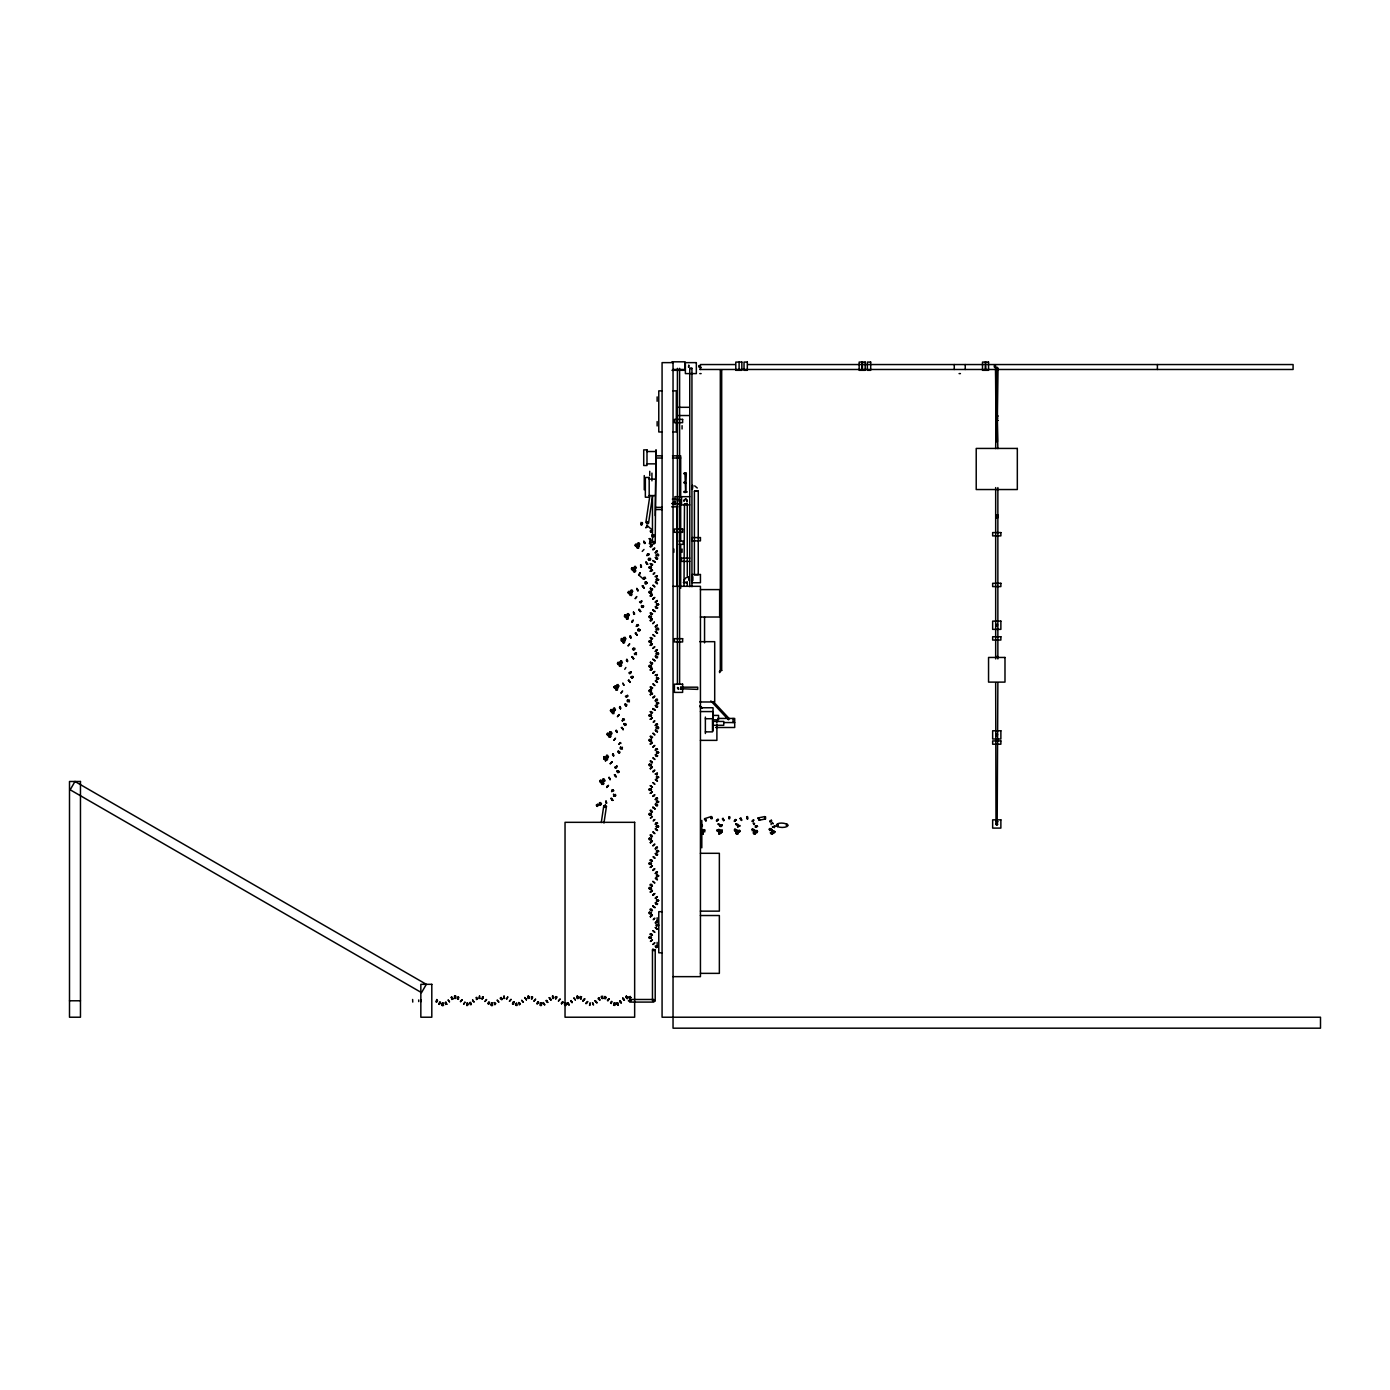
<?xml version="1.0" encoding="UTF-8"?>
<svg xmlns="http://www.w3.org/2000/svg" width="1390" height="1390" viewBox="0 0 1390 1390"><rect width="100%" height="100%" fill="white"/><g stroke="black" fill="none" stroke-linecap="round" stroke-linejoin="round"><path stroke-width="1.5" d="M600.81 802.655L599.577 802.655L600.289 804.966M600.845 804.966L600.306 802.673M606.7 803.298L605.866 801.074M604.303 779.026L603.069 779.026L603.764 781.354M603.069 779.026L603.26 781.354L604.494 781.354L604.337 780.19M609.063 777.392L610.175 779.686L608.942 777.462M607.778 755.413L606.544 755.413L607.239 757.724M606.544 755.413L606.735 757.741L607.969 757.741L607.274 755.43M613.65 756.073L613.668 754.926M575.356 1000.018L573.809 997.829L575.251 999.827M611.27 731.783L610.019 731.783L610.714 734.111M610.019 731.783L610.21 734.111L611.461 734.111L611.322 732.947M617.125 732.461L617.143 731.314C614.189 728.047 618.567 735.605 616.274 730.236M613.668 708.188L614.189 710.481M614.745 708.17L612.973 709.334L613.685 710.499L614.936 710.499L614.241 708.188M620.583 708.848L620.618 707.684M617.143 684.558L617.664 686.869M618.237 684.54L616.448 685.704L618.428 686.869L618.289 685.704M624.058 685.218L622.842 682.994M610.575 1002.433L611.305 1003.51L611.374 1001.373M627.533 661.605L627.568 660.459M624.11 637.315L624.631 639.626M625.205 637.298L623.415 638.462L625.378 639.626L625.274 638.462M631.008 637.993L630.487 635.699L629.844 636.846C632.624 640.234 628.35 632.624 630.747 637.923M627.585 613.702L628.106 615.996M628.714 615.996L628.193 613.702M633.353 612.069L633.875 614.38L634.518 613.233M684.332 473.486L686.33 473.486L684.94 473.486L686.312 473.486L685.635 492.599L684.957 473.486L686.33 473.486L684.21 473.486M631.06 590.072L631.581 592.383M632.189 592.383L632.241 591.219M636.828 588.457L638.027 590.698L637.072 588.526M637.941 590.767L636.742 588.526L637.697 590.698M634.552 566.442L635.056 568.753M635.682 568.753L635.161 566.442M641.468 565.991L640.807 567.137L640.912 564.844M638.027 542.83L638.531 545.141M639.157 545.141L639.226 543.976M644.891 543.525L644.943 542.378C641.971 539.094 646.228 546.704 644.022 541.301M437.607 1000.783L436.79 999.775L435.817 1001.79L436.686 1001.79M650.277 544.168L650.277 541.422L650.312 542.795M680.805 688.71L697.711 689.388L697.711 687.181L680.7 687.181L680.666 689.301L680.753 687.268M601.94 783.334L603.277 784.481L604.024 783.334L602.131 782.205M605.484 759.722L605.397 760.764L607.082 758.679L607.552 759.722L605.484 760.869L605.849 757.845M611.982 761.789L610.245 763.736L612.034 761.911L611.444 762.832M609.029 736.109L610.332 737.239L611.096 736.109L609.202 734.962M610.61 735.067L609.671 737.152M613.841 740.279L615.527 738.177L614.102 740.14M612.573 712.497L613.876 713.626L614.067 711.35M619.071 714.564L617.386 716.667L619.123 714.703M675.21 502.172L675.766 503.927M688.554 367.273L688.762 365.101L688.658 367.29M699.014 366.873L699.135 365.518L699.066 366.873L701.133 367.568L699.761 367.638M692.689 485.457L692.307 489.245L692.498 485.44M994.684 365.101L994.458 367.273L994.58 365.101M616.274 687.737L617.681 687.841L616.743 689.927M620.93 693.054L622.616 690.969L621.191 692.915M501.79 999.671L501.912 998.559M620.496 664.229L621.695 665.271L620.93 666.401L619.645 665.271M621.226 664.229L620.27 666.314M604.928 807.069L605.293 804.741L604.928 807.451M628.037 645.846L629.705 643.761L628.297 645.707M626.734 618.046L628.002 619.176L628.211 616.899M631.703 621.191L632.294 622.234L633.249 620.149M630.434 593.287L631.703 594.416L630.157 595.459L631.112 593.374M635.126 598.638L636.811 596.553L635.404 598.499M633.979 569.674L635.838 570.803L635.074 571.95L633.823 570.803M640.356 572.941L638.67 575.026M477.413 998.437L476.405 999.566L476.718 997.308M642.215 551.413L643.987 549.484M675.175 504.031L674.828 502.242L673.385 503.666L673.976 502.242L674.671 504.031M684.297 492.547L684.297 491.278M601.279 822.533L603.764 805.87M649.895 495.448L645.864 522.536L647.462 523.144L648.557 523.005L652.588 495.917M603.972 823.002L606.457 806.339L604.111 805.731M451.385 997.186L451.872 999.462L452.914 998.333M445.061 1003.337L446.138 1002.19L445.721 1004.484M604.355 998.663L605.414 996.63L605.884 997.638M684.957 491.904L686.312 491.904M995.535 366.891L996.074 441.586L997.447 441.586L997.447 367.568L996.074 367.568M469.559 1003.441L470.671 1002.277L471.071 1004.605M648.609 560.153L648.574 558.346L649.738 558.346L650.694 559.301L649.339 560.257M641.363 606.509L641.572 605.553L643.692 606.509L642.319 607.447M717.066 820.152C716.458 823.801 719.186 816.451 717.066 820.152L718.526 819.492L716.319 820.812M637.836 630.104L638.062 629.149L640.303 630.104L638.08 630.956M777.827 826.286L776.454 826.286C775.325 821.421 787.418 822.915 788.165 825.347C787.279 828.145 777.219 828.145 776.315 825.347L778.07 824.531L777.583 826.65M786.236 825.347L786.896 824.044M582.897 1000.887L584.651 998.889L582.897 1000.887L583.609 999.897M634.327 653.7L635.734 652.761L636.464 654.655M624.649 704.921L624.875 703.966L627.012 704.921L625.604 705.859M617.681 752.129L617.924 751.191L620.062 752.129L618.637 753.085M544.533 1004.901L543.386 1002.538M556.817 997.794L555.861 996.613L555.635 998.976L556.764 996.613M558.38 1001.026L559.927 999.132M535.654 999.202L534.142 1001.095M592.435 1002.694L593.495 1005.057L592.748 1002.868M617.977 1005.126L617.872 1002.763L616.604 1002.92M649.304 566.668L649.321 568.267L651.25 568.267L651.232 566.668M650.398 563.628L651.093 565.226L652.64 564.427L650.294 563.628L651.927 565.209M646.628 521.58L646.784 523.943L647.792 523.943L647.636 521.58M649.304 591.341L649.321 592.939L651.25 592.939L651.232 591.341M650.398 588.3L651.093 589.899L652.64 589.099L650.294 588.3L651.927 589.881M649.304 616.013L649.321 617.612L651.25 617.612L651.232 616.013M650.398 612.973L651.076 614.571L652.622 613.772M649.304 640.686L649.321 642.284L651.25 642.284L651.232 640.686M650.398 637.645L651.076 639.244L652.622 638.444M649.304 665.358L649.321 666.957L651.25 666.957L651.232 665.358M650.381 662.318L651.076 663.916L652.622 663.117L650.277 662.318L651.91 663.899M509.348 1001.304L510.842 999.41M649.304 690.031L649.321 691.629L651.25 691.629L651.232 690.031M650.381 686.99L651.076 688.589L652.622 687.789L650.277 686.99L651.91 688.571M649.304 714.703L649.321 716.302L651.25 716.302L651.232 714.703M650.381 711.663L651.059 713.261L652.622 712.462M649.304 739.376L649.321 740.974L651.25 740.974L651.232 739.376M650.381 736.335L651.059 737.934L652.622 737.134M655.385 927.564L657.453 929.128L655.281 927.564M658.391 926.001L658.391 924.454L656.428 924.454L656.428 926.001M649.304 764.048L649.321 765.647L651.25 765.647L651.232 764.048M650.381 761.008L652.431 762.589L650.798 761.008M652.327 762.606L650.259 761.008L651.893 762.589M655.385 902.892L656.08 904.438L657.626 903.674L655.281 902.892L656.949 904.456M649.304 788.721L649.321 790.319L651.25 790.319L651.232 788.721M650.381 785.68L652.431 787.261L650.798 785.68M652.31 787.279L650.259 785.68L651.893 787.261M656.949 879.783L656.653 878.219L655.281 878.219L655.872 879.001M650.381 810.353L651.041 811.951L652.431 811.934L651.875 811.152M649.304 813.393L649.321 814.992L651.25 814.992L651.25 813.393M655.402 853.547L656.097 855.093L657.644 854.329L655.298 853.547L656.949 855.111M649.304 838.066L649.321 839.664L651.25 839.664L651.25 838.066M650.364 835.025L651.041 836.624L652.414 836.606L651.875 835.824M655.402 828.874L657.47 830.438L655.298 828.874M658.391 827.293L658.391 825.747L656.428 825.747L656.428 827.293M655.402 804.202L656.097 805.748L657.644 804.984L655.298 804.202L656.949 805.766M652.31 861.296L651.632 859.698L650.068 860.497L652.414 861.279L650.798 859.698M649.304 862.738L649.321 864.337L651.25 864.337L651.25 862.738M655.42 754.857L656.097 756.403L657.661 755.639L655.298 754.857L656.966 756.421M656.949 781.093L656.671 779.529L655.298 779.529L655.872 780.311M652.292 885.969L651.632 884.37L650.068 885.169L652.414 885.951L650.798 884.37M649.321 887.411L649.321 889.009L651.25 889.009L651.25 887.411M655.42 730.184L657.47 731.748L655.298 730.184M658.374 728.603L658.391 727.057L656.428 727.057L656.41 728.603M651.632 909.043L650.068 909.842L652.414 910.624L651.875 909.842M649.321 912.083L649.321 913.682L651.25 913.682L651.25 912.083M655.42 705.512L656.097 707.058L657.661 706.294L655.316 705.512L656.966 707.076M649.321 936.756L649.321 938.354L651.25 938.354L651.25 936.756M651.632 933.715L650.051 934.514L652.414 935.296L651.875 934.514M656.966 682.403L656.688 680.839L655.316 680.839L655.872 681.621M655.437 656.167L656.097 657.713L657.678 656.949L655.316 656.167L656.966 657.731M658.374 654.586L658.391 653.039L656.428 653.039L656.41 654.586M655.437 631.494L657.487 633.058L655.316 631.494M658.374 629.913L658.391 628.367L656.428 628.367L656.41 629.913M655.437 606.822L656.115 608.368L657.678 607.604L655.316 606.822L656.966 608.386M658.686 579.804L656.41 580.568L656.428 579.022L658.651 579.804L657.713 579.022M656.966 583.713L656.706 582.149L655.316 582.149L655.889 582.931M655.437 557.477L656.115 559.023L657.696 558.259L655.333 557.477L656.966 559.041M658.374 555.896L658.408 554.349L656.445 554.349L656.41 555.896M483.199 998.072L482.434 996.908L482.069 999.236L483.32 996.908M484.849 1001.443L486.309 999.566M630.139 998.767L630.209 996.387L629.236 998.767M754.092 830.403L752.042 829.205L752.824 830.403M412.761 1002.086L412.621 999.48M418.72 1001.582L418.72 999.966M421.187 1001.582L421.187 999.966M602.548 998.541L602.669 996.178L601.245 997.36L602.947 998.437L601.366 996.283L602.165 998.437M599.577 802.655L599.768 804.984L601.54 803.82M598.743 805.088L596.988 806.252L596.275 805.088L598.03 803.924M604.494 781.354L605.015 780.19M605.762 757.845L603.781 758.992L603.955 756.716M607.969 757.741L608.507 756.577M609.289 734.233L608.75 735.397L606.718 734.233L608.785 733.086M611.461 734.111L611.982 732.947M612.799 710.603L612.26 711.767L610.227 710.603L612.295 709.473M614.936 710.499L615.475 709.334M577.284 996.144L577.111 998.506L578.431 998.42M618.428 686.869L618.95 685.704M619.315 662.231L617.299 663.36L619.28 664.524L619.87 663.36L619.28 664.524M622.442 662.092L620.652 663.256L619.923 662.092L621.712 660.928M625.378 639.626L625.917 638.462M629.409 614.849L627.602 616.013L627.429 613.685L628.68 613.685M630.348 592.505L629.809 593.669L627.776 592.505L629.844 591.358M632.884 591.219L631.095 592.383L630.365 591.219L632.172 590.055M636.377 567.606L634.57 568.771L633.84 567.606L635.664 566.442M636.863 544.133L634.848 545.262L636.828 546.426L637.367 545.262L636.655 546.392M639.869 543.976L638.045 545.141L637.332 543.976L639.139 542.812M552.803 996.109L552.577 998.472L553.95 997.29L552.386 996.178L553.081 998.385M553.481 998.472L553.203 996.178M684.262 474.164L684.297 472.843M684.262 482.017L684.262 483.373M692.846 576.711L692.846 580.551M528.322 996.091L528.044 998.437L529.468 997.256L527.905 996.144L528.548 998.368M528.947 998.437L528.721 996.144M720.698 829.917L720.124 831.064L722.209 832.193L722.018 829.917M721.028 833.01L719.151 834.139L718.96 831.863L721.028 833.01L718.925 834.104L719.169 831.915M755.552 830.369L755.691 832.697L756.994 832.697L756.855 830.369M755.726 832.923L755.152 834.087L753.085 832.923L755.204 831.88L754.961 833.965M503.858 996.074L503.528 998.402L504.848 998.368M683.88 580.273L686 577.684M479.376 996.057L478.994 998.385L480.332 998.368M460.333 1001.565L462.158 999.688L460.733 1001.565M454.895 996.057L454.478 998.368L455.798 998.368L455.295 996.074M455.347 998.368L455.764 996.057L454.443 996.074L454.947 998.368M486.656 999.566L485.197 1001.408M467.214 1003.198L466.675 1005.474L468.256 1004.344L466.727 1003.18L467.127 1005.491M467.544 1005.474L467.613 1003.18M646.75 525.733L647.306 526.775L645.759 527.818L647.149 525.872M646.993 526.775L647.532 525.872L652.379 530.181L651.823 531.936L650.155 531.084L652.379 530.181L650.902 531.988M650.52 531.988L651.997 530.181M646.993 555.583L648.47 553.776L649.199 554.68L646.993 555.531L647.549 553.828L648.852 553.828L648.296 554.68M644.943 577.371L643.466 579.178L638.583 574.887L640.06 573.08M639.869 573.983L639.643 572.941M645.308 577.371L643.831 579.178M636.377 626.334L636.968 624.631L638.583 625.483L636.377 626.334L637.871 624.579M638.218 624.579L636.742 626.386M491.261 1003.163L492.581 1003.198L492.494 1005.491L491.174 1005.456L491.747 1003.198M492.008 1005.456L492.147 1003.163M629.322 673.594L630.817 671.77M631.182 671.822L630.574 673.524L628.975 672.673L631.182 671.822L629.67 673.594M622.268 720.784L623.745 718.96M624.075 718.96L622.581 720.784M511.155 999.41L509.678 1001.234M619.054 744.397L620.218 742.573L620.896 743.476M610.245 763.736L611.722 761.911M615.197 767.992L616.691 766.168M617.056 766.238L614.832 767.072L616.395 767.923L617.056 766.238L615.509 767.992M607.882 786.427L608.472 785.524L606.996 787.348M652.223 545.036L651.597 546.635L650.19 546.635L651.788 545.054M652.674 549.693C656.514 545.627 652.64 551.343 653.3 548.911M516.489 1005.422L516.281 1003.198M650.312 571.307L650.954 569.709L652.553 570.508L650.19 571.307L652.362 569.726L650.763 571.307M654.846 572.802C651.145 576.78 654.76 571.221 654.343 573.584M652.24 594.381L651.597 595.98L650.19 595.98L651.806 594.399M652.692 599.038C656.514 594.99 652.657 600.689 653.3 598.256M652.24 619.054L651.597 620.652L650.19 620.652L651.806 619.071M600.445 780.329L599.698 781.475L601.731 782.639L602.252 781.475L601.592 782.605M652.24 643.726L651.597 645.325L650.19 645.325L651.806 643.744M610.975 709.473L611.009 711.767M652.692 648.383L654.377 646.819M612.104 711.75L612.851 710.603M607.465 733.086L607.5 735.397M652.24 668.399L651.615 669.997L650.207 669.997L651.806 668.416M608.594 735.362L609.359 734.233M652.709 673.055C656.514 669.007 652.692 674.706 653.3 672.274M621.521 638.601L621.313 640.877L623.328 639.747L622.633 640.877M617.994 662.231L618.029 664.524M615.614 688.12L616.361 686.99L615.77 688.154L613.737 686.99L615.579 685.826M650.329 694.67L650.972 693.071L652.57 693.871L650.207 694.67L652.379 693.089L650.763 694.67M652.709 697.728C656.514 693.68 652.692 699.379 653.317 696.946M628.541 591.358L628.541 593.669M629.635 593.634L630.4 592.505M625.031 614.988L624.266 616.118L626.299 617.282L626.838 616.118L626.125 617.264M652.257 717.744L650.207 719.342L651.823 717.761M654.36 721.619C654.777 719.221 651.232 724.868 654.881 720.837M635.56 544.133L635.56 546.426M632.05 567.745L631.286 568.875L633.319 570.039L633.857 568.875L633.145 570.022M652.257 742.416L650.207 744.015L651.823 742.434M652.727 747.073L654.395 745.509M652.257 767.089L650.207 768.687L651.823 767.106M652.727 771.745C656.514 767.697 652.709 773.379 653.317 770.964M652.257 791.761L650.225 793.36L651.841 791.779M652.727 796.418C656.514 792.37 652.727 798.051 653.317 795.636M650.346 818.032L652.397 816.451L650.781 818.032M654.377 820.308C654.794 817.911 651.232 823.558 654.899 819.527M652.275 841.106L650.225 842.705L651.841 841.124M652.744 845.763L654.412 844.199M540.814 1003.18L540.137 1005.387L541.457 1005.456L541.214 1003.111M540.953 1005.387L541.631 1003.18L540.31 1003.111L540.571 1005.456M652.275 865.779L650.225 867.377L651.841 865.796M654.916 868.872L652.744 870.435L654.412 868.872M652.275 890.451L650.225 892.05L651.858 890.469M652.744 895.108C656.532 891.077 652.744 896.741 653.335 894.326M652.275 915.124L650.242 916.722L651.858 915.141M654.377 918.998C654.829 916.601 651.232 922.248 654.916 918.217M650.364 941.395L652.414 939.814L650.781 941.395M652.761 944.453L654.429 942.889M533.882 1001.095L535.393 999.271M702.906 834.122L703.132 831.915M565.435 1005.352L566.164 1003.163L564.844 1003.076M589.899 1005.3L589.899 1003.128M560.135 999.132L558.606 1000.939M736.526 831.898L736.283 834.052L737.603 834.052L737.551 831.307L739.445 830.16L740.175 831.307L738.298 832.454M702.263 825.834L701.915 824.478M655.385 922.873L657.435 921.309L655.785 922.873M654.933 942.889L653.265 944.453M656.862 946.764L657.453 945.982L655.785 947.546M654.916 893.544L653.248 895.108M655.368 898.201L657.435 896.637L655.767 898.201M614.432 1003.111L613.598 1005.248L614.901 1005.37L614.814 1002.989M614.38 1005.248L615.214 1003.111L613.894 1002.989L613.998 1005.37M654.899 844.199L653.231 845.763M656.845 848.074L657.435 847.292L656.08 847.309L655.368 848.856M655.263 873.528L656.931 871.964M656.845 872.746L657.435 871.964L656.08 871.982L655.368 873.528M654.899 794.854L653.231 796.418M655.35 799.511L656.063 797.964L657.609 798.729L655.263 799.511L656.931 797.947M657.418 797.947L655.75 799.511M655.368 824.183L656.08 822.637L657.609 823.401L655.263 824.183L656.931 822.619M657.435 822.619L655.767 824.183M654.899 770.182L653.213 771.745M656.827 774.056L657.418 773.274L655.09 774.056L656.931 773.274M655.35 725.493L656.063 723.947L657.592 724.711L655.246 725.493L656.931 723.929M657.418 723.929L655.75 725.493M654.881 745.509L653.213 747.073M655.35 750.166L656.063 748.619L657.592 749.384L655.263 750.166L656.931 748.602M654.864 671.492L653.196 673.055M656.81 675.366L657.401 674.584L655.072 675.366L656.914 674.584M654.881 696.164L653.196 697.728M655.333 700.821L656.063 699.274L657.592 700.039L655.246 700.821L656.914 699.257M657.401 699.257L655.732 700.821M654.864 646.819L653.196 648.383M657.314 649.929L655.246 651.476L656.914 649.912M656.81 650.694L657.401 649.912L656.063 649.929L655.333 651.476M654.846 597.474L653.178 599.038M657.314 600.584L655.246 602.131L656.914 600.567M657.314 625.257L655.246 626.803L656.914 625.239M654.846 548.129L653.161 549.693M657.296 551.239L655.229 552.786L656.914 551.222M656.792 552.004L657.383 551.222L656.045 551.239L655.316 552.786M656.792 576.676L657.383 575.894L655.055 576.676L656.914 575.894M583.939 999.897L584.634 998.993M586.667 1002.572L585.989 1003.476L587.692 1001.686L586.059 1003.667L587.622 1001.495M772.319 833.878L773.118 832.853L772.493 834.017L770.442 832.853L772.371 831.689M602.617 784.377L602.791 782.292M606.822 786.427L608.42 785.385L606.752 787.487M624.041 640.599L623.068 642.701L624.475 642.788L624.666 640.512M623.797 642.701L624.753 640.599L623.363 640.512M616.952 687.841L615.996 689.927L617.403 690.013L617.594 687.737M613.216 713.539L613.407 711.454M641.45 524.621L642.441 522.536L640.755 524.621L642.18 524.76M638.201 546.148L637.228 548.233L638.896 546.148L637.524 546.061M634.396 571.846L634.657 569.761M627.324 619.089L627.568 616.986M609.115 998.854L607.447 1000.644L608.994 998.854M556.486 996.804L555.93 998.785M755.604 830.751L755.587 832.297L757.637 831.533L756.977 830.751M439.848 1002.277L438.875 1004.292L440.682 1003.285L439.605 1002.138L439.136 1004.431L440.474 1002.138M506.846 998.941L507.802 996.804L506.586 999.149M611.461 1002.433L610.627 1003.337L612.069 1001.547M483.077 997.116L482.295 999.028M631.095 1000.783L628.35 1000.783L630.695 1000.348M583.088 1000.783L584.46 998.993M561.682 1003.597L562.985 1001.808L561.456 1003.597L563.141 1002.694L562.29 1001.599M461.758 999.705L460.82 1001.582M463.808 1004.101L465.007 1002.034L463.617 1004.31M513.9 1002.034L512.423 1003.858L513.431 1004.067L514.057 1001.825M512.736 1003.858L514.213 1002.034L513.223 1001.825L512.597 1004.067M618.811 714.703L617.647 716.528M625.9 667.495L624.753 669.32M632.989 620.288L631.842 622.095M652.674 534.855L652.119 536.557L654.012 536.644L653.248 534.75M653.422 536.557L653.978 534.855L652.084 534.75L652.848 536.644M648.244 559.301L650.468 558.45L649.895 560.153M720.871 830.351L720.68 831.776L722.036 831.776L722.227 830.351M645.672 582.045L645.099 583.748L647.201 582.897L645.082 581.958L645.829 583.852M646.385 583.748L647.323 582.897L646.246 581.958M642.875 607.361L643.466 605.658L641.589 607.361M637.732 630.104L638.67 629.253M639.365 630.956L640.303 630.104L639.226 629.149M635.838 654.551L636.446 652.848L634.57 654.551M631.668 676.461L630.73 677.312L632.937 676.461L632.328 678.164M624.666 723.651L623.71 724.503L624.023 723.565L626.247 724.503L624.753 725.458M625.292 725.354L626.247 724.503L625.222 723.565M617.664 770.859L616.708 771.711L617.021 770.772L619.228 771.711L617.716 772.649M618.272 772.562L619.228 771.711L618.202 770.772M649.947 566.668L649.008 567.468L649.999 568.267M650.607 568.267L651.562 567.468M649.964 591.341L649.008 592.14L649.999 592.939M650.607 592.939L651.562 592.14L650.572 591.341M649.964 616.013L649.008 616.812L649.999 617.612M650.607 617.612L651.562 616.812M649.964 640.686L649.008 641.485L649.999 642.284M650.607 642.284L651.562 641.485M649.964 665.358L649.008 666.158L649.999 666.957M650.607 666.957L651.562 666.158M649.964 690.031L649.008 690.83L649.999 691.629M650.607 691.629L651.562 690.83L650.572 690.031M649.964 714.703L649.008 715.503L649.981 716.302M650.59 716.302L651.562 715.503M649.964 739.376L649.008 740.175L649.981 740.974M650.59 740.974L651.562 740.175M649.964 764.048L649.008 764.847L649.981 765.647M650.59 765.647L651.562 764.847M649.964 788.721L649.008 789.52L649.981 790.319M650.59 790.319L651.562 789.52L650.572 788.721M649.964 813.393L649.008 814.193L649.981 814.992M650.59 814.992L651.545 814.193M649.964 838.066L649.008 838.865L649.981 839.664M650.59 839.664L651.545 838.865M649.964 862.738L649.008 863.538L649.981 864.337M650.59 864.337L651.545 863.538M649.964 887.411L649.008 888.21L649.981 889.009M650.59 889.009L651.545 888.21L650.59 887.411M649.981 912.083L649.008 912.882L649.981 913.682M650.59 913.682L651.545 912.882M649.981 936.756L649.008 937.555L649.981 938.354M650.59 938.354L651.545 937.555M656.636 873.528L657.331 871.982M657.122 875.092L656.428 876.656L658.669 875.874L656.428 875.092L657.122 876.656M657.678 876.656L658.669 875.874L657.696 875.092M657.122 899.782L656.428 901.328L658.669 900.546L656.428 899.782L657.122 901.328M657.678 901.328L658.669 900.546L657.696 899.782M657.122 924.454L656.149 925.219L657.122 926.001M656.619 774.838L657.331 773.292M657.14 776.402L656.428 777.948L658.669 777.184L656.428 776.402L657.122 777.948M657.678 777.948L658.669 777.184L657.696 776.402M657.14 801.074L656.428 802.621L658.669 801.856L656.428 801.074L657.122 802.621M657.678 802.621L658.669 801.856L657.696 801.074M657.14 825.747L656.149 826.529L657.122 827.293M657.678 827.293L658.669 826.529L657.696 825.747M657.14 850.419L656.428 851.966L658.669 851.201L656.428 850.419L657.122 851.966M657.678 851.966L658.669 851.201L657.696 850.419M657.14 653.039L656.149 653.821L657.105 654.586M657.678 654.586L658.669 653.821L657.713 653.039M656.584 676.148L657.314 674.602M657.14 677.712L656.41 679.258L658.669 678.494L656.428 677.712L657.105 679.258M657.678 679.258L658.669 678.494L657.696 677.712M657.14 702.384L656.41 703.931L658.669 703.166L656.428 702.384L657.105 703.931M657.678 703.931L658.669 703.166L657.696 702.384M657.14 727.057L656.149 727.839L657.105 728.603M657.678 728.603L658.669 727.839L657.696 727.057M657.14 751.729L656.428 753.276L658.669 752.511L656.428 751.729L657.122 753.276M657.678 753.276L658.669 752.511L657.696 751.729M657.157 554.349L656.149 555.131L657.105 555.896M656.567 577.458L657.314 575.912M657.14 579.022L656.149 579.804L657.105 580.568M657.14 603.694L656.41 605.241L658.686 604.476L656.428 603.694L657.105 605.241M657.661 605.241L658.651 604.476L657.713 603.694M657.14 628.367L656.149 629.149L657.105 629.913M650.763 669.997L652.379 668.416L650.972 668.399L650.329 669.997M650.763 719.342L652.379 717.761L650.329 719.342M650.763 744.015L652.379 742.434L650.329 744.015M650.763 768.687L652.379 767.106L650.346 768.687M650.781 793.36L652.397 791.779L650.346 793.36M650.781 842.705L652.397 841.124L650.346 842.705M650.781 867.377L652.397 865.796L650.346 867.377M650.781 892.05L652.397 890.469L650.346 892.05M650.781 916.722L652.397 915.141L650.364 916.722M650.746 546.635L652.362 545.054L650.937 545.036L650.312 546.635M650.763 595.98L652.362 594.399L650.954 594.381L650.329 595.98M650.763 620.652L652.362 619.071L650.954 619.054L650.329 620.652M650.763 645.325L652.379 643.744L650.954 643.726L650.329 645.325M655.715 602.131L657.401 600.567L655.333 602.131M654.377 622.147L652.709 623.71L654.308 622.129M655.732 626.803L657.401 625.239L655.333 626.803M656.931 847.292L655.263 848.856L657.331 847.309M653.248 870.435L654.36 868.854M656.931 896.637L655.281 898.201L657.331 896.654M656.949 921.309L655.281 922.873L657.348 921.327M721.862 825.052L719.933 826.372L721.636 826.424L721.827 825M734.841 820.43L736.37 819.805L734.059 821.073M738.264 826.094L739.793 825.452L737.864 826.72M995.987 517.862L997.186 517.879M774.456 826.233L772.579 827.415L775.012 826.233L772.423 826.824L774.508 827.641L774.456 826.025M606.457 806.339L603.92 806.096M704.782 818.623L705.859 820.882L704.782 818.623L711.263 816.538L711.975 818.797L710.881 816.538M758.367 817.876L764.656 816.625L765.456 817.789L765.473 818.971L759.201 820.204L758.367 817.876L759.201 820.204M995.987 821.699L995.674 682.803M689.77 368.489L691.942 368.281L691.942 586.684M996.091 367.638L997.447 367.499M995.674 368.489L997.846 368.281L997.186 416.131M694.409 491.191L698.249 491.191L698.249 574.8L694.409 574.8L694.409 491.191L698.232 491M997.186 420.51L997.864 448.588M686.278 504.222L687.286 504.084L687.286 577.58M652.466 496.143L652.466 542.795L655.211 542.795L656.028 449.804L655.211 515.586M652.466 1000.783L652.466 949.891L655.211 949.891L655.211 1000.783L653.422 1000.8M671.943 361.817L685.096 361.817L685.096 370.313L671.943 370.313M735.171 364.545L700.438 364.545L700.438 369.479M748.081 364.545L984.137 364.545M987.004 364.545L1293.082 364.545L1293.082 369.479L699.761 369.479M691.942 368.385L689.753 368.385L689.753 586.684M997.864 368.385L995.674 368.385L995.987 416.096M673.038 369.479L684.002 369.479M699.761 373.597L701.133 373.597M959.083 373.597L960.438 373.597M662.074 390.868L658.773 390.868L658.773 431.977L662.074 431.977M673.038 390.868L676.322 390.868L676.322 431.977L673.038 431.977M678.476 407.305L689.249 407.305M678.476 415.541L689.249 415.541M646.993 451.524L655.211 451.524M656.028 455.833L662.196 455.833M672.482 455.833L680.7 455.833L680.7 496.664M656.028 458.022L662.196 458.022M672.482 458.022L680.7 458.022M646.993 463.86L655.211 463.86M649.182 479.133L655.211 479.133M684.002 491.904L687.286 491.904M649.182 495.57L655.211 495.57M689.753 496.682L674.949 496.682L674.949 504.9M672.343 499.149L676.461 499.149M671.665 503.528L677.834 503.528M679.067 504.084L680.7 504.084L679.067 503.91M689.753 504.9L681.534 504.9L681.534 496.682M671.665 506.811L677.834 506.811M656.028 507.367L662.196 507.367M656.028 509.557L662.196 509.557M995.674 517.775L997.864 517.775M679.067 541.058L683.168 541.058L683.168 544.341L679.067 544.341M689.753 558.102L681.534 558.102L681.534 561.386L689.753 561.386M655.003 562.133L652.831 560.57L655.003 562.133L654.429 561.351M633.353 567.745L631.877 567.711L632.05 570.039M683.446 582.48L687.286 582.48M652.831 585.242L654.464 586.823M673.038 586.319L700.438 586.319L700.438 976.649L673.038 976.649M700.438 589.603L719.638 589.603L719.638 617.021L700.438 617.021M641.78 601.019L639.556 601.87L641.19 602.721L641.78 601.019L640.286 602.791M652.814 609.915L655.003 611.478L652.814 609.915L653.387 610.697M651.649 612.973L650.294 612.973L651.927 614.554M626.334 614.988L624.857 614.953L625.048 617.282M654.464 636.168L652.831 634.587L654.985 636.151M651.649 637.645L650.294 637.645L651.927 639.226M622.824 638.601L621.347 638.583L621.539 640.912M699.778 641.676L714.703 641.676L714.703 701.985L699.778 701.985M634.691 648.174L633.197 649.981M995.674 656.619L997.864 656.619M627.012 659.312C624.753 660.632 629.322 662.978 626.682 659.381M654.985 660.823L652.814 659.26L654.985 660.823L654.429 660.042M720.315 369.723L720.315 670.466L721.688 670.466L721.688 369.723M631.772 678.25L633.18 677.312L632.224 676.357M652.814 683.932L654.464 685.496M615.805 685.843L613.737 686.99L614.519 688.154M627.967 696.286L627.29 695.365L626.125 697.189M627.654 695.434L625.43 696.286L627.029 697.12M620.062 706.537C617.838 707.875 622.407 710.203 619.731 706.606M700.438 707.753L713.053 707.753L713.053 730.775M652.796 708.605L654.968 710.168L652.796 708.605L653.352 709.386M700.438 711.576L712.775 711.576L712.775 730.775M651.649 711.663L650.277 711.663L651.91 713.244M713.053 715.416L718.543 715.416L718.543 719.812L713.053 719.812M717.692 718.439L734.702 718.439L734.702 727.491L715.572 727.491M705.373 718.717L712.497 718.717L712.497 731.87L705.373 731.87M712.775 721.445L723.738 721.445L723.738 725.285L712.775 725.285M724.068 722.557L734.702 722.557M652.796 733.277L654.447 734.841M651.649 736.335L650.277 736.335L651.91 737.916M700.438 740.366L716.893 740.366L716.893 723.981M620.583 742.625L618.672 744.328M613.112 753.78C610.905 755.118 615.475 757.428 612.799 753.849M605.276 756.716L603.816 756.681L604.007 759.01M652.796 757.95L654.968 759.513L653.317 757.95M615.683 776.819L614.71 774.664L615.005 775.742M609.915 779.616L609.341 777.462M601.766 780.329L600.306 780.311L600.497 782.639M652.796 782.622L654.447 784.186M606.162 801.005L606.144 803.298L606.544 802.152M652.779 807.295L654.951 808.858L652.779 807.295L653.335 808.077M651.632 810.353L650.259 810.353L651.893 811.934M765.473 818.971L764.656 816.625M735.744 823.645L737.621 825.174M754.596 823.436L753.311 823.436L754.092 824.635M719.464 824.131L718.057 824.062L718.943 824.774M700.908 825.834L702.454 825.851L701.585 825.156M737.482 826.72L740.019 826.094L738.003 825.347L737.899 826.841M754.996 831.759L753.693 831.759L753.832 834.087M652.779 831.967L654.447 833.531M772.579 831.828L770.442 832.853L771.172 834.017M651.632 835.025L650.259 835.025L651.875 836.606M700.404 853.304L719.36 853.304L719.36 911.145L700.404 911.145M654.395 882.893L652.779 881.312L654.933 882.876M652.761 905.985L654.933 907.548L652.761 905.985L653.317 906.767M662.074 911.684L658.773 911.684L658.773 952.81L662.074 952.81M700.404 915.523L719.36 915.523L719.36 973.365L700.404 973.365M652.761 930.657L654.429 932.221M656.445 947.65L657.331 946.764L655.316 945.878L655.402 946.764M653.926 950.777L654.812 949.891L652.796 949.005L652.883 949.891M532.596 996.908L531.38 998.871M452.236 997.186L451.142 997.394L452.966 999.254L451.559 997.394M501.182 997.429L500.226 998.559L501.964 999.462L500.504 997.638L501.634 999.462M476.04 997.516L477.465 999.358L476.944 998.437M622.772 998.298L624.405 1000.244L622.789 998.107L624.423 1000.07L623.502 999.184M605.606 998.837L604.824 996.456L606.127 997.638M532.005 999.062L531.397 996.717L532.596 997.881M629.722 999.48L653.839 999.48L653.839 1002.086L629.722 1002.086L629.722 999.966M599.802 999.949L598.239 998.159L599.229 999.045M474.025 1001.929L472.6 1000.053L473.903 1001.964M497.099 1000.192L498.576 1002.068M521.615 1000.331L523.109 1002.207M69.5 1000.783L80.464 1000.783M595.146 1000.731L596.901 1002.763L595.146 1000.731L595.893 1001.738M449.439 1001.79L448.084 999.914L449.491 1001.79M488.689 1001.929L488.95 1004.188L487.977 1003.059M469.525 1002.485L471.349 1004.397L470.202 1004.605M494.041 1002.572L495.83 1003.545L494.666 1004.709M518.852 1002.468L520.346 1003.632L519.148 1004.796M547.312 1002.433L546.722 1000.47L546.426 1001.443M567.902 1002.624L569.014 1004.987L567.554 1003.806M571.776 1002.59L571.273 1000.591L570.89 1001.599M518.557 1002.659L519.773 1004.605M543.056 1002.729L544.845 1004.709L543.056 1003.719M567.572 1002.798L569.344 1004.796L567.832 1003.806M620.705 1002.92L620.357 1000.87L619.853 1001.895M443.532 1003.198L442.211 1003.198L442.194 1005.491L443.532 1005.491L443.08 1003.198M495.309 1004.501L494.562 1002.572M654.273 542.778L655.211 542.795M653.422 949.909L652.466 949.891M654.273 1000.765L655.211 1000.783M997.186 821.681L997.864 682.803M683.463 582.288L687.268 582.653M720.315 670.397L721.688 670.536M995.987 420.492L995.674 448.588M684.471 504.188L684.002 586.215M646.958 522.397L648.557 523.005M700.855 706.728L701.464 708.17L701.203 706.971M694.705 485.875L697.276 487.994M772.162 823.089L773.24 823.679M777.497 824.009L778.261 825.347M772.215 822.341L772.979 823.679M737.986 824.409L735.727 823.784L736.335 825.034M701.238 825.156L702.28 825.851M717.744 831.046L717.257 829.743L719.499 830.403L718.943 829.309L716.84 830.403L717.379 831.481M655.854 557.477L657.505 559.041M655.854 582.149L657.505 583.713M655.854 606.822L657.505 608.386M655.837 631.494L657.487 633.058M655.889 632.276L656.966 633.058M655.837 656.167L657.487 657.731M655.837 680.839L657.487 682.403M653.335 683.932L654.968 685.513M655.819 705.512L657.487 707.076M653.317 708.605L654.968 710.186M655.819 730.184L657.47 731.748M655.872 730.966L656.966 731.748M653.317 733.277L654.968 734.858M655.819 754.857L657.47 756.421M655.819 779.529L657.47 781.093M653.3 782.622L654.951 784.203M655.802 804.202L657.47 805.766M653.3 807.295L654.951 808.876M655.802 828.874L657.47 830.438M655.872 829.656L656.949 830.438M653.3 831.967L654.951 833.548M655.802 853.547L657.453 855.111M654.377 857.422C650.624 854.711 655.854 860.08 654.377 857.422L654.951 858.221M655.802 878.219L657.453 879.783M655.785 902.892L657.453 904.456M653.283 905.985L654.933 907.566M655.785 927.564L657.453 929.128M655.854 928.346L656.949 929.128M653.265 930.657L654.933 932.238M651.875 861.279L650.259 859.698M651.875 885.951L650.242 884.37M651.875 910.624L650.242 909.043M651.858 935.296L650.242 933.715M650.815 563.628L652.449 565.209M653.352 585.242L654.985 586.823M650.815 588.3L652.449 589.881M653.352 609.915L654.985 611.496M650.815 662.318L652.449 663.899M650.798 686.99L652.431 688.571M718.161 824.062L720.02 825.504M657.696 924.454L658.669 925.219M657.713 628.367L658.686 629.149M657.713 554.349L658.686 555.131M723.234 819.509C726.119 821.872 720.35 817.164 723.026 819.509M497.446 1000.244L498.906 1002.068M521.91 1000.4L523.404 1002.207M546.374 1000.539L547.886 1002.346M547.66 1002.346L546.131 1000.539M595.32 1000.852L596.866 1002.642L596.171 1001.738M713.313 701.585L729.524 718.925M710.846 700.942L728.516 719.864M622.859 998.298L623.693 999.184M617.299 1002.92L618.324 1004.97L616.569 1003.945M616.778 1003.945L617.647 1004.97M577.667 996.23L578.449 997.325M577.632 998.42L576.867 996.23L578.553 997.325M702.906 831.898L703.114 834.139L701.029 833.01L701.794 834.139M995.987 516.35L995.987 514.821L995.987 516.368M504.257 996.109L504.014 998.368M611.617 798.277L612.59 800.432M611.513 799.354L612.191 800.432M618.585 751.052L619.54 753.206M479.776 996.091L479.48 998.368M616.187 731.314L616.865 732.391M625.535 703.844L626.49 705.998M625.465 704.921L626.125 705.998M619.662 707.684L620.322 708.778M623.137 684.071L623.797 685.148M632.502 656.619L633.458 658.791M633.093 658.791L632.137 656.619M626.612 660.459L627.272 661.536M639.452 609.411L640.408 611.565M640.06 611.565L639.122 609.411M633.614 612.139L634.552 614.311L633.579 613.233M642.927 585.798L643.883 587.953L642.597 585.798M646.42 562.186L647.358 564.357M647.028 564.357L646.089 562.186M640.547 564.913L641.485 567.068L640.529 565.991M649.895 538.573L650.833 540.745M650.52 540.745L649.564 538.573M644.63 543.455L643.692 541.301M442.663 1005.491L442.68 1003.198L442.194 1005.491M472.6 1000.088L473.121 1001.009M491 1004.327L491.608 1005.491M754.405 829.813L752.529 828.753L752.268 830.855M516.68 1003.146L516.976 1005.474L515.551 1004.31M515.499 1004.31L516.09 1005.474M601.384 783.334L601.957 784.481M608.455 736.109L609.029 737.239M612 712.497L612.556 713.626M615.527 688.884L616.083 690.013M642.597 523.578L641.016 522.397L641.172 524.76M619.071 665.271L619.627 666.401M622.598 641.659L623.154 642.788M626.143 618.046L626.699 619.176M631.738 593.287L631.547 595.563L629.687 594.416M633.215 570.803L633.77 571.95M638.827 546.061L638.601 548.338L636.759 547.191M565.747 1003.076L565.939 1005.439L564.583 1004.258M564.496 1004.258L565.052 1005.439M590.281 1003.041L589.516 1005.404M771.033 823.679L771.172 824.618M719.707 672.517L719.568 671.161L719.638 672.517M689.023 576.728L689.388 580.534M653.839 541.422L653.839 544.168L653.821 542.795M561.525 1002.694L561.56 1003.806M1157.401 364.545L1157.401 369.479M997.864 487.595L997.864 658.93M995.674 487.595L995.674 658.93M985.805 362.078L985.805 370.313M985.249 362.078L985.249 370.313M965.251 364.545L965.251 369.479M954.27 364.545L954.27 369.479M862.443 362.078L862.443 370.313M861.904 362.078L861.904 370.313M739.098 362.078L739.098 370.313M733.069 718.439L733.069 722.557M716.893 721.184L716.893 722.47M705.373 717.066L705.373 733.52M704.556 617.021L704.556 642.858M701.811 820.413L701.811 847.813M689.197 576.711L689.197 580.551M687.286 581.906L687.286 586.215M682.073 425.67L682.073 428.971M682.073 549.033L682.073 552.317M680.7 503.111L680.7 540.797M680.7 545.106L680.7 588.3M679.884 503.528L679.884 506.811M679.606 368.35L679.606 683.932M677.417 368.35L677.417 683.932M676.878 506.099L676.878 586.389M674.741 502.155L674.741 504.031M673.855 549.033L673.855 552.317M657.14 396.897L657.14 401.276M657.14 421.57L657.14 425.948M657.14 917.713L657.14 922.109M657.14 942.385L657.14 946.781M651.927 473.104L651.927 480.853M649.738 471.297L649.738 475.675M644.248 475.571L644.248 489.819M436.738 999.48L436.738 1002.086M620.618 660.945L621.747 663.239L620.618 660.945M684.419 482.434L686.278 482.955L684.332 482.434M549.328 997.69L550.84 999.897L549.328 997.69M524.829 997.551L526.306 999.792L524.829 997.551M995.466 365.518L995.327 366.873L995.396 365.518M597.422 805.088L597.335 806.443L597.596 805.088M607.604 999.74L608.09 1000.765L609.15 998.732L607.604 999.74M677.503 687.859C679.884 692.324 677.834 685.739 677.503 687.859M702.072 707.753L699.813 706.224L702.072 707.753M677.538 500.157L677.538 501.408L677.538 500.157M680.7 500.782L679.067 499.149L680.7 500.782M684.123 500.157C683.133 504.57 685.496 495.57 687.286 500.782C686.504 505.23 687.772 496.056 684.123 500.157M995.761 417.799C995.396 418.077 1000.505 418.303 995.761 417.799M997.864 515.586C997.412 518.661 997.412 512.528 997.864 515.586M995.761 624.822C996.543 629.131 999.358 622.338 995.761 624.822M995.761 734.459C996.543 738.768 999.358 731.974 995.761 734.459M995.761 823.558L996.352 824.982L997.777 824.392L997.186 822.967L997.186 824.982L995.761 823.558M649.252 538.712L651.163 540.606L649.252 538.712M645.759 562.324L647.688 564.218L645.759 562.324M642.284 585.937L644.196 587.831L642.284 585.937M638.809 609.532L640.721 611.444L638.809 609.532M711.072 817.668C710.464 821.316 713.192 813.984 711.072 817.668M635.317 633.145L637.228 635.039L635.317 633.145M580.064 997.725L580.481 998.732L581.593 996.717L580.064 997.725M631.842 656.758L633.753 658.651L631.842 656.758M628.367 680.37L630.278 682.264L628.367 680.37M627.533 699.969L627.55 701.759L629.444 700.056L627.22 700.908L629.444 701.846L627.533 699.969M621.399 727.578L623.311 729.472L621.399 727.578M620.513 747.16L620.513 748.967L622.425 747.264L620.218 748.115L622.425 749.054L620.513 747.16M769.469 828.909L769.747 830.525L771.884 829.5L769.991 828.475L769.191 829.5L770.39 830.073L771.763 829.5L769.469 828.909M614.432 774.803L616.343 776.68L614.432 774.803M610.957 798.399L612.851 800.293L610.957 798.399M613.511 794.368L615.405 796.244L615.423 794.455L613.494 796.157L615.718 795.306L613.511 794.368M728.968 817.702C728.169 821.282 731.209 814.071 728.968 817.702C730.688 821.525 728.742 813.897 728.933 817.702M734.876 820.43C734.076 824.009 737.117 816.816 734.876 820.43M746.864 817.737C745.891 821.247 749.21 814.193 746.864 817.737M752.668 820.726C751.695 824.235 755.013 817.181 752.668 820.726M764.761 817.789C763.614 821.212 767.211 814.332 764.761 817.789M770.46 821.038C769.295 824.461 772.909 817.563 770.46 821.038M626.247 996.213L627.081 998.593L626.247 996.213M457.71 998.176C456.615 1001.339 460.855 994.91 457.71 998.176M580.342 996.543L581.072 998.906L580.342 996.543M703.253 829.691L702.697 830.803L704.799 831.915L704.591 829.691L703.253 829.691M736.318 831.828L735.744 832.975L737.795 834.122L737.847 831.898L736.318 831.828M772.962 830.577L772.353 831.741L774.386 832.923L774.995 831.741L772.962 830.577M734.65 829.482L734.824 831.185L736.943 830.108L735.067 829.031L734.285 830.108L735.275 830.734L736.909 830.108L734.65 829.482M457.953 997.012L458.405 999.323L457.953 997.012M74.99 781.493L70.178 789.798L421.535 992.634L426.33 984.328L74.99 781.493M488.463 1003.059C486.882 1006.099 491.556 999.966 488.463 1003.059M703.67 830.803C702.02 833.757 706.867 827.797 703.67 830.803M612.26 790.684C610.505 793.673 615.301 787.626 612.26 790.684M537.756 1001.721L537.079 1003.927L538.642 1002.833L537.756 1001.721M537.565 1002.833C535.689 1005.787 540.571 999.81 537.565 1002.833M772.962 830.942L773.014 832.558L775.047 831.741L772.962 830.942M755.552 825.695L755.534 827.241L757.602 826.459L755.552 825.695M628.749 997.151L631.095 997.568L628.749 997.151M738.229 830.56L738.125 832.054L740.227 831.307L738.229 830.56M720.454 825L720.263 826.424L722.157 825.052L720.454 825M644.022 577.423L643.448 579.126L645.672 578.275L644.022 577.423M633.44 648.226L632.502 649.078L634.118 649.929L635.056 649.078L633.44 648.226M622.859 719.03L622.216 720.732L624.44 719.881L622.859 719.03M770.199 821.038C768.514 823.036 774.404 818.953 770.199 821.038M612.26 789.833L611.6 791.536L613.824 790.684L612.26 789.833M649.947 541.996L649.321 543.594L651.562 542.795L649.947 541.996M752.529 820.726C750.496 822.776 756.612 818.606 752.529 820.726M755.76 826.459C753.728 828.51 759.844 824.34 755.76 826.459M995.761 415.992L997.864 416.027L995.761 415.992M995.987 420.336L997.864 420.423L995.987 420.336M684.471 503.962L687.286 504.084L684.471 503.962M997.777 821.82L995.674 821.785L997.864 821.785M741.843 362.078L735.797 362.078L735.797 370.313L741.843 370.313L741.843 362.078M747.316 362.078L744.032 362.078L744.032 370.313L747.316 370.313L747.316 362.078M865.188 362.078L859.159 362.078L859.159 370.313L865.188 370.313L865.188 362.078M870.679 362.078L867.377 362.078L867.377 370.313L870.679 370.313L870.679 362.078M988.551 362.078L982.504 362.078L982.504 370.313L988.551 370.313L988.551 362.078M673.038 362.634L662.074 362.634L662.074 1017.219L1320.5 1017.219L1320.5 1028.183L673.038 1028.183L673.038 362.634M696.338 362.634L685.374 362.634L685.374 373.597L696.338 373.597L696.338 362.634M682.629 419.38L674.411 419.38L674.411 422.664L682.629 422.664L682.629 419.38M1017.324 448.431L976.214 448.431L976.214 489.541L1017.324 489.541L1017.324 448.431M646.993 449.874L643.709 449.874L643.709 465.511L646.993 465.511L646.993 449.874M649.182 477.482L645.342 477.482L645.342 497.22L649.182 497.22L649.182 477.482M682.629 529.017L674.411 529.017L674.411 532.318L682.629 532.318L682.629 529.017M1000.87 532.578L992.651 532.578L992.651 535.88L1000.87 535.88L1000.87 532.578M700.438 537.582L692.22 537.582L692.22 540.866L700.438 540.866L700.438 537.582M700.438 574.522L692.22 574.522L692.22 582.74L700.438 582.74L700.438 574.522M1000.87 583.296L992.651 583.296L992.651 586.58L1000.87 586.58L1000.87 583.296M1000.87 621.122L992.651 621.122L992.651 629.357L1000.87 629.357L1000.87 621.122M635.977 633.006L636.933 635.178L635.977 633.006M1000.87 636.742L992.651 636.742L992.651 640.043L1000.87 640.043L1000.87 636.742M682.629 638.67L674.411 638.67L674.411 641.954L682.629 641.954L682.629 638.67M1004.987 657.453L988.551 657.453L988.551 682.108L1004.987 682.108L1004.987 657.453M629.027 680.231L629.983 682.386L629.027 680.231M682.629 684.175L674.411 684.175L674.411 692.394L682.629 692.394L682.629 684.175M622.06 727.457L623.015 729.611L622.06 727.457M1000.87 730.775L992.651 730.775L992.651 738.994L1000.87 738.994L1000.87 730.775M1000.87 740.922L992.651 740.922L992.651 744.206L1000.87 744.206L1000.87 740.922M80.464 781.493L69.5 781.493L69.5 1017.219L80.464 1017.219L80.464 781.493M747.125 816.573L747.646 818.884L747.125 816.573M740.887 818.119L741.409 820.43L740.887 818.119M723.009 818.363L723.634 820.639L723.009 818.363M740.053 818.501L741.878 820.03L740.019 818.501M704.452 819.058L706.346 820.447L704.452 819.058M1000.87 819.857L992.651 819.857L992.651 828.093L1000.87 828.093L1000.87 819.857M634.657 822.324L565.035 822.324L565.035 1017.219L634.657 1017.219L634.657 822.324M431.804 984.328L420.84 984.328L420.84 1017.219L431.804 1017.219L431.804 984.328M626.612 996.335L625.9 997.412L627.463 998.472L626.612 996.335M524.968 997.759L526.462 999.584L524.968 997.759M549.432 997.898L550.961 999.705L549.432 997.898M599.073 997.968L598.308 999.045L599.889 1000.14L599.073 997.968M570.838 1000.696L572.193 1002.503L570.838 1000.696M619.801 1000.991L621.365 1002.781L619.801 1000.991M445.478 1002.398L446.833 1004.275L445.478 1002.398M759.652 819.839L757.898 818.258L759.67 819.839M754.353 824.044L753.467 823.245L754.318 824.044"/></g></svg>
